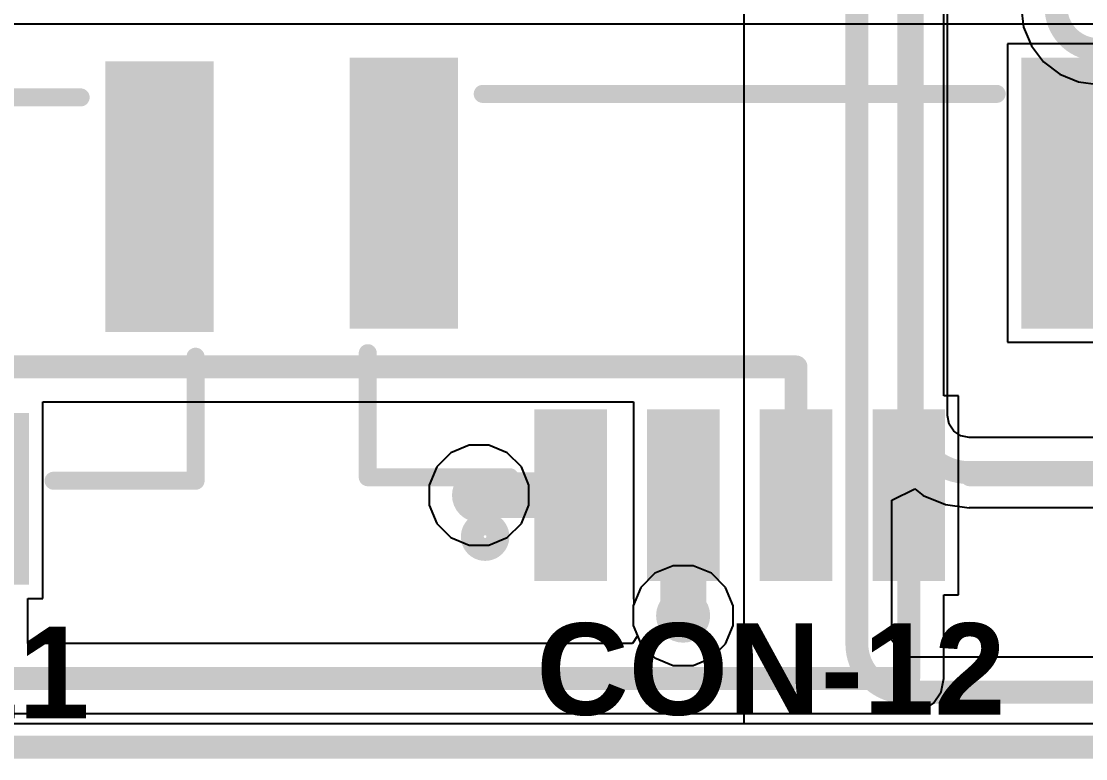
# Model space of a CAD drawing. Header units: inches. Extents: x -0.01 to 2.44, y -0.01 to 2.26.
# Drawn here: x 0.7001 to 1.1649, y -0.005 to 0.3169 of the extents above; entities that cross this region are included whole.
import ezdxf

# ---------------------------------------------------------------- set-up
doc = ezdxf.new("R2010")
doc.units = ezdxf.units.IN
doc.header["$MEASUREMENT"] = 0
for name, color, linetype in [('Board Outline', 216, 'Continuous'), ('Bottom Layer', 5, 'Continuous'), ('GROUND', 16, 'Continuous'), ('POWER', 76, 'Continuous'), ('SIGNAL1', 90, 'Continuous'), ('SIGNAL2', 156, 'Continuous'), ('Top Layer', 1, 'Continuous'), ('Top Overlay', 2, 'Continuous'), ('Top Paste', 8, 'Continuous'), ('Top Solder', 216, 'Continuous'), ('Via Holes', 16, 'Continuous')]:
    doc.layers.add(name, color=color, linetype=linetype)
doc.styles.add('Arial_Bold', font='', dxfattribs={"height": 0.2})
doc.styles.get('Arial_Bold').set_extended_font_data('Arial', bold=True)

# ---------------------------------------------------------------- blocks, each defined once
blk = doc.blocks.new('BM04B_GHS_TBT_91')
at = {"layer": 'Top Layer'}
for points in [[(-0.08563, 0.125), (-0.06201, 0.125), (-0.06201, 0.05807), (-0.08563, 0.05807)], [(-0.03642, 0.125), (-0.0128, 0.125), (-0.0128, 0.05807), (-0.03642, 0.05807)], [(0.0128, 0.125), (0.03642, 0.125), (0.03642, 0.05807), (0.0128, 0.05807)], [(0.06201, 0.125), (0.08563, 0.125), (0.08563, 0.05807), (0.06201, 0.05807)], [(-0.16634, 0.01476), (-0.12697, 0.01476), (-0.12697, -0.09547), (-0.16634, -0.09547)], [(0.12697, 0.01476), (0.16634, 0.01476), (0.16634, -0.09547), (0.12697, -0.09547)]]:
    blk.add_hatch(color=1, dxfattribs=at).paths.add_polyline_path(points)
at = {"layer": 'Top Paste'}
for points in [[(-0.08563, 0.125), (-0.06201, 0.125), (-0.06201, 0.05807), (-0.08563, 0.05807)], [(-0.03642, 0.125), (-0.0128, 0.125), (-0.0128, 0.05807), (-0.03642, 0.05807)], [(0.0128, 0.125), (0.03642, 0.125), (0.03642, 0.05807), (0.0128, 0.05807)], [(0.06201, 0.125), (0.08563, 0.125), (0.08563, 0.05807), (0.06201, 0.05807)], [(-0.16634, 0.01476), (-0.12697, 0.01476), (-0.12697, -0.09547), (-0.16634, -0.09547)], [(0.12697, 0.01476), (0.16634, 0.01476), (0.16634, -0.09547), (0.12697, -0.09547)]]:
    blk.add_hatch(color=8, dxfattribs=at).paths.add_polyline_path(points)
at = {"layer": 'Top Solder'}
for points in [[(-0.08963, 0.129), (-0.05801, 0.129), (-0.05801, 0.05407), (-0.08963, 0.05407)], [(-0.04042, 0.129), (-0.0088, 0.129), (-0.0088, 0.05407), (-0.04042, 0.05407)], [(0.0088, 0.129), (0.04042, 0.129), (0.04042, 0.05407), (0.0088, 0.05407)], [(0.05801, 0.129), (0.08963, 0.129), (0.08963, 0.05407), (0.05801, 0.05407)], [(-0.17034, 0.01876), (-0.12297, 0.01876), (-0.12297, -0.09947), (-0.17034, -0.09947)], [(0.12297, 0.01876), (0.17034, 0.01876), (0.17034, -0.09947), (0.12297, -0.09947)]]:
    blk.add_hatch(color=216, dxfattribs=at).paths.add_polyline_path(points)
at = {"layer": 'Top Overlay'}
for points in [[(-0.10039, 0.08366, 0.00787, 0.00787, 0), (-0.1624, 0.08366, 0.00787, 0.00787, 0)], [(-0.1624, 0.08366, 0.00787, 0.00787, 0), (-0.1624, 0.02953, 0.00787, 0.00787, 0)], [(0.1624, 0.08366, 0.00787, 0.00787, 0), (0.10039, 0.08366, 0.00787, 0.00787, 0)], [(0.1624, 0.08366, 0.00787, 0.00787, 0), (0.1624, 0.02953, 0.00787, 0.00787, 0)], [(0.1122, -0.08366, 0.00787, 0.00787, 0), (-0.1122, -0.08366, 0.00787, 0.00787, 0)]]:
    blk.add_lwpolyline(points, format="xyseb", dxfattribs=at)
for points in [[(-0.16437, 0.08366, 0.00394, 0.00394, 1), (-0.16043, 0.08366, 0.00394, 0.00394, 1)], [(-0.16437, 0.08366, 0.00394, 0.00394, 1), (-0.16043, 0.08366, 0.00394, 0.00394, 1)], [(-0.10236, 0.08366, 0.00394, 0.00394, 1), (-0.09843, 0.08366, 0.00394, 0.00394, 1)], [(0.09843, 0.08366, 0.00394, 0.00394, 1), (0.10236, 0.08366, 0.00394, 0.00394, 1)], [(0.16043, 0.08366, 0.00394, 0.00394, 1), (0.16437, 0.08366, 0.00394, 0.00394, 1)], [(0.16043, 0.08366, 0.00394, 0.00394, 1), (0.16437, 0.08366, 0.00394, 0.00394, 1)], [(-0.16437, 0.02953, 0.00394, 0.00394, 1), (-0.16043, 0.02953, 0.00394, 0.00394, 1)], [(0.16043, 0.02953, 0.00394, 0.00394, 1), (0.16437, 0.02953, 0.00394, 0.00394, 1)], [(-0.11417, -0.08366, 0.00394, 0.00394, 1), (-0.11024, -0.08366, 0.00394, 0.00394, 1)], [(0.11024, -0.08366, 0.00394, 0.00394, 1), (0.11417, -0.08366, 0.00394, 0.00394, 1)]]:
    blk.add_lwpolyline(points, format="xyseb", close=True, dxfattribs=at)
blk = doc.blocks.new('BM04B_GHS_TBT_95')
at = {"layer": 'Top Layer'}
for points in [[(-0.08563, 0.125), (-0.06201, 0.125), (-0.06201, 0.05807), (-0.08563, 0.05807)], [(-0.03642, 0.125), (-0.0128, 0.125), (-0.0128, 0.05807), (-0.03642, 0.05807)], [(0.0128, 0.125), (0.03642, 0.125), (0.03642, 0.05807), (0.0128, 0.05807)], [(0.06201, 0.125), (0.08563, 0.125), (0.08563, 0.05807), (0.06201, 0.05807)], [(-0.16634, 0.01476), (-0.12697, 0.01476), (-0.12697, -0.09547), (-0.16634, -0.09547)], [(0.12697, 0.01476), (0.16634, 0.01476), (0.16634, -0.09547), (0.12697, -0.09547)]]:
    blk.add_hatch(color=1, dxfattribs=at).paths.add_polyline_path(points)
at = {"layer": 'Top Paste'}
for points in [[(-0.08563, 0.125), (-0.06201, 0.125), (-0.06201, 0.05807), (-0.08563, 0.05807)], [(-0.03642, 0.125), (-0.0128, 0.125), (-0.0128, 0.05807), (-0.03642, 0.05807)], [(0.0128, 0.125), (0.03642, 0.125), (0.03642, 0.05807), (0.0128, 0.05807)], [(0.06201, 0.125), (0.08563, 0.125), (0.08563, 0.05807), (0.06201, 0.05807)], [(-0.16634, 0.01476), (-0.12697, 0.01476), (-0.12697, -0.09547), (-0.16634, -0.09547)], [(0.12697, 0.01476), (0.16634, 0.01476), (0.16634, -0.09547), (0.12697, -0.09547)]]:
    blk.add_hatch(color=8, dxfattribs=at).paths.add_polyline_path(points)
at = {"layer": 'Top Solder'}
for points in [[(-0.08963, 0.129), (-0.05801, 0.129), (-0.05801, 0.05407), (-0.08963, 0.05407)], [(-0.04042, 0.129), (-0.0088, 0.129), (-0.0088, 0.05407), (-0.04042, 0.05407)], [(0.0088, 0.129), (0.04042, 0.129), (0.04042, 0.05407), (0.0088, 0.05407)], [(0.05801, 0.129), (0.08963, 0.129), (0.08963, 0.05407), (0.05801, 0.05407)], [(-0.17034, 0.01876), (-0.12297, 0.01876), (-0.12297, -0.09947), (-0.17034, -0.09947)], [(0.12297, 0.01876), (0.17034, 0.01876), (0.17034, -0.09947), (0.12297, -0.09947)]]:
    blk.add_hatch(color=216, dxfattribs=at).paths.add_polyline_path(points)
at = {"layer": 'Top Overlay'}
for points in [[(-0.10039, 0.08366, 0.00787, 0.00787, 0), (-0.1624, 0.08366, 0.00787, 0.00787, 0)], [(-0.1624, 0.08366, 0.00787, 0.00787, 0), (-0.1624, 0.02953, 0.00787, 0.00787, 0)], [(0.1624, 0.08366, 0.00787, 0.00787, 0), (0.10039, 0.08366, 0.00787, 0.00787, 0)], [(0.1624, 0.08366, 0.00787, 0.00787, 0), (0.1624, 0.02953, 0.00787, 0.00787, 0)], [(0.1122, -0.08366, 0.00787, 0.00787, 0), (-0.1122, -0.08366, 0.00787, 0.00787, 0)]]:
    blk.add_lwpolyline(points, format="xyseb", dxfattribs=at)
for points in [[(-0.16437, 0.08366, 0.00394, 0.00394, 1), (-0.16043, 0.08366, 0.00394, 0.00394, 1)], [(-0.16437, 0.08366, 0.00394, 0.00394, 1), (-0.16043, 0.08366, 0.00394, 0.00394, 1)], [(-0.10236, 0.08366, 0.00394, 0.00394, 1), (-0.09843, 0.08366, 0.00394, 0.00394, 1)], [(0.09843, 0.08366, 0.00394, 0.00394, 1), (0.10236, 0.08366, 0.00394, 0.00394, 1)], [(0.16043, 0.08366, 0.00394, 0.00394, 1), (0.16437, 0.08366, 0.00394, 0.00394, 1)], [(0.16043, 0.08366, 0.00394, 0.00394, 1), (0.16437, 0.08366, 0.00394, 0.00394, 1)], [(-0.16437, 0.02953, 0.00394, 0.00394, 1), (-0.16043, 0.02953, 0.00394, 0.00394, 1)], [(0.16043, 0.02953, 0.00394, 0.00394, 1), (0.16437, 0.02953, 0.00394, 0.00394, 1)], [(-0.11417, -0.08366, 0.00394, 0.00394, 1), (-0.11024, -0.08366, 0.00394, 0.00394, 1)], [(0.11024, -0.08366, 0.00394, 0.00394, 1), (0.11417, -0.08366, 0.00394, 0.00394, 1)]]:
    blk.add_lwpolyline(points, format="xyseb", close=True, dxfattribs=at)

msp = doc.modelspace()

# ---------------------------------------------------------------- hatches: boundary and pattern name
at = {"layer": 'Bottom Layer'}
h = msp.add_hatch(color=5, dxfattribs=at)
edge = h.paths.add_edge_path()
edge.add_arc((0.9, 0.11), 0.01181, 0, 360)
h = msp.add_hatch(color=5, dxfattribs=at)
edge = h.paths.add_edge_path()
edge.add_arc((0.98912, 0.05745), 0.01181, 0, 360)
at = {"layer": 'GROUND'}
h = msp.add_hatch(color=16, dxfattribs=at)
edge = h.paths.add_edge_path()
edge.add_arc((0.9, 0.11), 0.01181, 0, 360)
h = msp.add_hatch(color=16, dxfattribs=at)
edge = h.paths.add_edge_path()
edge.add_arc((0.98912, 0.05745), 0.01181, 0, 360)
at = {"layer": 'POWER'}
h = msp.add_hatch(color=76, dxfattribs=at)
edge = h.paths.add_edge_path()
edge.add_arc((0.9, 0.11), 0.01181, 0, 360)
h = msp.add_hatch(color=76, dxfattribs=at)
edge = h.paths.add_edge_path()
edge.add_arc((0.98912, 0.05745), 0.01181, 0, 360)
at = {"layer": 'SIGNAL1'}
h = msp.add_hatch(color=90, dxfattribs=at)
edge = h.paths.add_edge_path()
edge.add_arc((0.9, 0.11), 0.01181, 0, 360)
h = msp.add_hatch(color=90, dxfattribs=at)
edge = h.paths.add_edge_path()
edge.add_arc((0.98912, 0.05745), 0.01181, 0, 360)
at = {"layer": 'SIGNAL2'}
h = msp.add_hatch(color=156, dxfattribs=at)
edge = h.paths.add_edge_path()
edge.add_arc((0.9, 0.11), 0.01181, 0, 360)
h = msp.add_hatch(color=156, dxfattribs=at)
edge = h.paths.add_edge_path()
edge.add_arc((0.98912, 0.05745), 0.01181, 0, 360)
at = {"layer": 'Top Layer'}
h = msp.add_hatch(color=1, dxfattribs=at)
edge = h.paths.add_edge_path()
edge.add_arc((0.9, 0.11), 0.01181, 0, 360)
h = msp.add_hatch(color=1, dxfattribs=at)
edge = h.paths.add_edge_path()
edge.add_arc((0.98912, 0.05745), 0.01181, 0, 360)
at = {"layer": 'Via Holes'}
h = msp.add_hatch(color=7, dxfattribs=at)
edge = h.paths.add_edge_path()
edge.add_arc((0.9, 0.11), 0.00591, 0, 360)
h = msp.add_hatch(color=7, dxfattribs=at)
edge = h.paths.add_edge_path()
edge.add_arc((0.98912, 0.05745), 0.00591, 0, 360)

# ---------------------------------------------------------------- linework, layer by layer
at = {"layer": 'Board Outline'}
msp.add_lwpolyline([(0, 0, 0.01, 0.01, 0), (2.04724, 0, 0.01, 0.01, 0)], format="xyseb", dxfattribs=at)
at = {"layer": 'Bottom Layer'}
for p, q in [((0.98479, 0.07926), (0.97677, 0.07594)), ((0.99346, 0.07926), (0.98479, 0.07926)), ((1.00148, 0.07594), (0.99346, 0.07926)), ((0.97677, 0.07594), (0.97063, 0.0698)), ((1.00761, 0.0698), (1.00148, 0.07594)), ((0.97063, 0.0698), (0.96731, 0.06179)), ((1.01094, 0.06179), (1.00761, 0.0698)), ((0.96731, 0.06179), (0.96731, 0.05311)), ((1.01094, 0.05311), (1.01094, 0.06179)), ((0.96731, 0.05311), (0.97063, 0.04509)), ((1.00761, 0.04509), (1.01094, 0.05311)), ((0.97063, 0.04509), (0.97677, 0.03896)), ((1.00148, 0.03896), (1.00761, 0.04509)), ((0.97677, 0.03896), (0.98479, 0.03564)), ((0.99346, 0.03564), (1.00148, 0.03896)), ((0.98479, 0.03564), (0.99346, 0.03564)), ((2.03705, 0.0102), (0.0102, 0.0102))]:
    msp.add_line(p, q, dxfattribs=at)
at = {"layer": 'GROUND'}
for p, q in [((0.98479, 0.07926), (0.97677, 0.07594)), ((0.99346, 0.07926), (0.98479, 0.07926)), ((1.00148, 0.07594), (0.99346, 0.07926)), ((0.97677, 0.07594), (0.97063, 0.0698)), ((1.00761, 0.0698), (1.00148, 0.07594)), ((0.97063, 0.0698), (0.96731, 0.06179)), ((1.01094, 0.06179), (1.00761, 0.0698)), ((0.96731, 0.06179), (0.96731, 0.05311)), ((1.01094, 0.05311), (1.01094, 0.06179)), ((0.96731, 0.05311), (0.97063, 0.04509)), ((1.00761, 0.04509), (1.01094, 0.05311)), ((0.97063, 0.04509), (0.97677, 0.03896)), ((1.00148, 0.03896), (1.00761, 0.04509)), ((0.97677, 0.03896), (0.98479, 0.03564)), ((0.99346, 0.03564), (1.00148, 0.03896)), ((0.98479, 0.03564), (0.99346, 0.03564)), ((2.03705, 0.0102), (0.0102, 0.0102))]:
    msp.add_line(p, q, dxfattribs=at)
at = {"layer": 'POWER'}
for p, q in [((0.89566, 0.13181), (0.88765, 0.12849)), ((0.90434, 0.13181), (0.89566, 0.13181)), ((0.91235, 0.12849), (0.90434, 0.13181)), ((0.88765, 0.12849), (0.88151, 0.12235)), ((0.91849, 0.12235), (0.91235, 0.12849)), ((0.88151, 0.12235), (0.87819, 0.11434)), ((0.92181, 0.11434), (0.91849, 0.12235)), ((0.87819, 0.11434), (0.87819, 0.10566)), ((0.92181, 0.10566), (0.92181, 0.11434)), ((0.87819, 0.10566), (0.88151, 0.09765)), ((0.91849, 0.09765), (0.92181, 0.10566)), ((0.88151, 0.09765), (0.88765, 0.09151)), ((0.91235, 0.09151), (0.91849, 0.09765)), ((0.88765, 0.09151), (0.89566, 0.08819)), ((0.90434, 0.08819), (0.91235, 0.09151)), ((0.89566, 0.08819), (0.90434, 0.08819)), ((0.98479, 0.07926), (0.97677, 0.07594)), ((0.99346, 0.07926), (0.98479, 0.07926)), ((1.00148, 0.07594), (0.99346, 0.07926)), ((0.97677, 0.07594), (0.97063, 0.0698)), ((1.00761, 0.0698), (1.00148, 0.07594)), ((0.97063, 0.0698), (0.96731, 0.06179)), ((1.01094, 0.06179), (1.00761, 0.0698)), ((0.96731, 0.06179), (0.96731, 0.05311)), ((1.01094, 0.05311), (1.01094, 0.06179)), ((0.96731, 0.05311), (0.97063, 0.04509)), ((1.00761, 0.04509), (1.01094, 0.05311)), ((0.97063, 0.04509), (0.97677, 0.03896)), ((1.00148, 0.03896), (1.00761, 0.04509)), ((0.97677, 0.03896), (0.98479, 0.03564)), ((0.99346, 0.03564), (1.00148, 0.03896)), ((0.98479, 0.03564), (0.99346, 0.03564)), ((2.03705, 0.0102), (0.35368, 0.0102))]:
    msp.add_line(p, q, dxfattribs=at)
at = {"layer": 'SIGNAL1'}
for p, q in [((0.29698, 0.31571), (1.40463, 0.31571)), ((0.98479, 0.07926), (0.97677, 0.07594)), ((0.99346, 0.07926), (0.98479, 0.07926)), ((1.00148, 0.07594), (0.99346, 0.07926)), ((0.97677, 0.07594), (0.97063, 0.0698)), ((1.00761, 0.0698), (1.00148, 0.07594)), ((0.97063, 0.0698), (0.96731, 0.06179)), ((1.01094, 0.06179), (1.00761, 0.0698)), ((0.96731, 0.06179), (0.96731, 0.05311)), ((1.01094, 0.05311), (1.01094, 0.06179)), ((0.96731, 0.05311), (0.97063, 0.04509)), ((1.00761, 0.04509), (1.01094, 0.05311)), ((0.97063, 0.04509), (0.97677, 0.03896)), ((1.00148, 0.03896), (1.00761, 0.04509)), ((0.97677, 0.03896), (0.98479, 0.03564)), ((0.99346, 0.03564), (1.00148, 0.03896)), ((0.98479, 0.03564), (0.99346, 0.03564)), ((1.40049, 0.0102), (0.0102, 0.0102))]:
    msp.add_line(p, q, dxfattribs=at)
at = {"layer": 'SIGNAL2'}
for p, q in [((1.01563, 1.005), (1.01563, 0.0102)), ((1.10451, 0.14475), (1.10451, 0.76599)), ((1.13668, 0.323), (1.13782, 0.31432)), ((1.13782, 0.31432), (1.1412, 0.30617)), ((1.1412, 0.30617), (1.14657, 0.29916)), ((1.14657, 0.29916), (1.15357, 0.29379)), ((1.15357, 0.29379), (1.16172, 0.29041)), ((1.16172, 0.29041), (1.1704, 0.28927)), ((1.10453, 0.14475), (1.10451, 0.14475)), ((1.10526, 0.1411), (1.10453, 0.14475)), ((1.10733, 0.138), (1.10526, 0.1411)), ((1.11043, 0.13593), (1.10733, 0.138)), ((1.11409, 0.1352), (1.11043, 0.13593)), ((1.11409, 0.13518), (1.11409, 0.1352)), ((1.26414, 0.13518), (1.11409, 0.13518)), ((0.89566, 0.13181), (0.88765, 0.12849)), ((0.90434, 0.13181), (0.89566, 0.13181)), ((0.91235, 0.12849), (0.90434, 0.13181)), ((0.88765, 0.12849), (0.88151, 0.12235)), ((0.91849, 0.12235), (0.91235, 0.12849)), ((0.88151, 0.12235), (0.87819, 0.11434)), ((0.92181, 0.11434), (0.91849, 0.12235)), ((0.87819, 0.11434), (0.87819, 0.10566)), ((0.92181, 0.10566), (0.92181, 0.11434)), ((1.08029, 0.10782), (1.09029, 0.11275)), ((1.09029, 0.11275), (1.09398, 0.10993)), ((1.08029, 0.04677), (1.08029, 0.10782)), ((1.09398, 0.10993), (1.10368, 0.10591)), ((0.87819, 0.10566), (0.88151, 0.09765)), ((0.91849, 0.09765), (0.92181, 0.10566)), ((1.10368, 0.10591), (1.11409, 0.10454)), ((1.11409, 0.10454), (1.11409, 0.10459)), ((1.11409, 0.10459), (1.31526, 0.10459)), ((0.88151, 0.09765), (0.88765, 0.09151)), ((0.91235, 0.09151), (0.91849, 0.09765)), ((0.88765, 0.09151), (0.89566, 0.08819)), ((0.90434, 0.08819), (0.91235, 0.09151)), ((0.89566, 0.08819), (0.90434, 0.08819)), ((1.08354, 0.04254), (1.08029, 0.04677)), ((1.08777, 0.03929), (1.08354, 0.04254)), ((1.44692, 0.03929), (1.08777, 0.03929)), ((1.01563, 0.0102), (0.0102, 0.0102))]:
    msp.add_line(p, q, dxfattribs=at)
for points in [[(1.065, 0.04502, 0.01, 0.01, 0), (1.065, 1.104, 0.01, 0.01, 0)], [(1.08921, 0.14475, 0.01, 0.01, 0), (1.08921, 1.07979, 0.01, 0.01, 0)], [(1.17047, 0.30455, 0.01, 0.01, -0.414214), (1.15196, 0.32307, 0.01, 0.01, 0)], [(1.11409, 0.11988, 0.01, 0.01, -0.414214), (1.08921, 0.14475, 0.01, 0.01, 0)], [(1.11409, 0.11988, 0.01, 0.01, 0), (1.31526, 0.11988, 0.01, 0.01, 0)], [(1.08602, 0.024, 0.01, 0.01, -0.414214), (1.065, 0.04502, 0.01, 0.01, 0)], [(1.08602, 0.024, 0.01, 0.01, 0), (2.00457, 0.024, 0.01, 0.01, 0)]]:
    msp.add_lwpolyline(points, format="xyseb", dxfattribs=at)
for points in [[(1.08671, 0.14475, 0.005, 0.005, 1), (1.09171, 0.14475, 0.005, 0.005, 1)], [(1.08671, 0.14475, 0.005, 0.005, 1), (1.09171, 0.14475, 0.005, 0.005, 1)], [(1.11159, 0.11988, 0.005, 0.005, 1), (1.11659, 0.11988, 0.005, 0.005, 1)], [(1.11159, 0.11988, 0.005, 0.005, 1), (1.11659, 0.11988, 0.005, 0.005, 1)], [(1.0625, 0.04502, 0.005, 0.005, 1), (1.0675, 0.04502, 0.005, 0.005, 1)], [(1.0625, 0.04502, 0.005, 0.005, 1), (1.0675, 0.04502, 0.005, 0.005, 1)], [(1.08352, 0.024, 0.005, 0.005, 1), (1.08852, 0.024, 0.005, 0.005, 1)], [(1.08352, 0.024, 0.005, 0.005, 1), (1.08852, 0.024, 0.005, 0.005, 1)]]:
    msp.add_lwpolyline(points, format="xyseb", close=True, dxfattribs=at)
at = {"layer": 'Top Layer'}
for p, q in [((1.10293, 0.15346), (1.10293, 0.33689)), ((1.19016, 0.30701), (1.13079, 0.30701)), ((1.13079, 0.30701), (1.13079, 0.17677)), ((1.13079, 0.17677), (1.19016, 0.17677)), ((1.10945, 0.15346), (1.10293, 0.15346)), ((1.10945, 0.06654), (1.10945, 0.15346)), ((0.70945, 0.065), (0.70945, 0.15073)), ((0.70945, 0.15073), (0.9674, 0.15073)), ((0.9674, 0.15073), (0.9674, 0.06654)), ((0.9674, 0.06654), (0.9674, 0.06654)), ((0.9674, 0.06654), (0.96762, 0.06254)), ((1.10293, 0.03), (1.10293, 0.06654)), ((1.10293, 0.06654), (1.10945, 0.06654)), ((0.70293, 0.04529), (0.70293, 0.065)), ((0.70293, 0.065), (0.70945, 0.065)), ((0.96762, 0.06254), (0.96731, 0.06179)), ((0.96731, 0.06179), (0.96731, 0.05311)), ((0.96731, 0.05311), (0.96917, 0.04862)), ((0.96917, 0.04862), (0.96695, 0.04529)), ((0.96695, 0.04529), (0.70293, 0.04529)), ((1.10177, 0.02415), (1.10293, 0.03)), ((1.09845, 0.01919), (1.10177, 0.02415)), ((1.09349, 0.01587), (1.09845, 0.01919)), ((0.28764, 0.01471), (1.08764, 0.01471)), ((1.08764, 0.01471), (1.09349, 0.01587)), ((2.03705, 0.0102), (0.0102, 0.0102))]:
    msp.add_line(p, q, dxfattribs=at)
for points in [[(1.08764, 0.11, 0.01, 0.01, 0), (1.08764, 0.33689, 0.01, 0.01, 0)], [(0.63843, 0.16602, 0.01, 0.01, 0), (1.03843, 0.16602, 0.01, 0.01, 0)], [(1.03843, 0.11, 0.01, 0.01, 0), (1.03843, 0.16602, 0.01, 0.01, 0)], [(0.9, 0.11, 0.02, 0.02, 0), (0.94, 0.11, 0.02, 0.02, 0)], [(0.98921, 0.11, 0.02, 0.02, 0), (0.9893, 0.11009, 0.02, 0.02, 0)], [(0.98921, 0.05754, 0.02, 0.02, 0), (0.98921, 0.11, 0.02, 0.02, 0)], [(1.08764, 0.03, 0.01, 0.01, 0), (1.08764, 0.11, 0.01, 0.01, 0)], [(0.98912, 0.05745, 0.02, 0.02, 0), (0.98921, 0.05754, 0.02, 0.02, 0)], [(0.68764, 0.03, 0.01, 0.01, 0), (1.08764, 0.03, 0.01, 0.01, 0)]]:
    msp.add_lwpolyline(points, format="xyseb", dxfattribs=at)
for points in [[(1.03593, 0.16602, 0.005, 0.005, 1), (1.04093, 0.16602, 0.005, 0.005, 1)], [(1.03593, 0.16602, 0.005, 0.005, 1), (1.04093, 0.16602, 0.005, 0.005, 1)], [(0.895, 0.11, 0.01, 0.01, 1), (0.905, 0.11, 0.01, 0.01, 1)], [(0.935, 0.11, 0.01, 0.01, 1), (0.945, 0.11, 0.01, 0.01, 1)], [(0.98421, 0.11, 0.01, 0.01, 1), (0.99421, 0.11, 0.01, 0.01, 1)], [(0.98421, 0.11, 0.01, 0.01, 1), (0.99421, 0.11, 0.01, 0.01, 1)], [(0.9843, 0.11009, 0.01, 0.01, 1), (0.9943, 0.11009, 0.01, 0.01, 1)], [(1.03593, 0.11, 0.005, 0.005, 1), (1.04093, 0.11, 0.005, 0.005, 1)], [(1.08514, 0.11, 0.005, 0.005, 1), (1.09014, 0.11, 0.005, 0.005, 1)], [(1.08514, 0.11, 0.005, 0.005, 1), (1.09014, 0.11, 0.005, 0.005, 1)], [(0.98412, 0.05745, 0.01, 0.01, 1), (0.99412, 0.05745, 0.01, 0.01, 1)], [(0.98421, 0.05754, 0.01, 0.01, 1), (0.99421, 0.05754, 0.01, 0.01, 1)], [(0.98421, 0.05754, 0.01, 0.01, 1), (0.99421, 0.05754, 0.01, 0.01, 1)], [(1.08514, 0.03, 0.005, 0.005, 1), (1.09014, 0.03, 0.005, 0.005, 1)], [(1.08514, 0.03, 0.005, 0.005, 1), (1.09014, 0.03, 0.005, 0.005, 1)]]:
    msp.add_lwpolyline(points, format="xyseb", close=True, dxfattribs=at)
at = {"layer": 'Top Overlay'}
for points in [[(0.90825, 0.09194, 0.01, 0.01, 1), (0.89708, 0.09194, 0.01, 0.01, 1)], [(0.89458, 0.09194, 0.005, 0.005, 1), (0.89958, 0.09194, 0.005, 0.005, 1)], [(0.90575, 0.09194, 0.005, 0.005, 1), (0.91075, 0.09194, 0.005, 0.005, 1)]]:
    msp.add_lwpolyline(points, format="xyseb", close=True, dxfattribs=at)

# ---------------------------------------------------------------- block references
at = {"rotation": 180}
for name, p in [('BM04B_GHS_TBT_95', (0.61382, 0.2)), ('BM04B_GHS_TBT_91', (1.01382, 0.20154))]:
    msp.add_blockref(name, p, dxfattribs=at)

# ---------------------------------------------------------------- texts
at = {"layer": 'Top Overlay', "style": 'Arial_Bold'}
for s, p in [('CON-11', (0.525, 0.01261)), ('CON-12', (0.925, 0.01415))]:
    msp.add_text(s, height=0.04, dxfattribs=at).set_placement(p)

doc.saveas('drawing.dxf')
